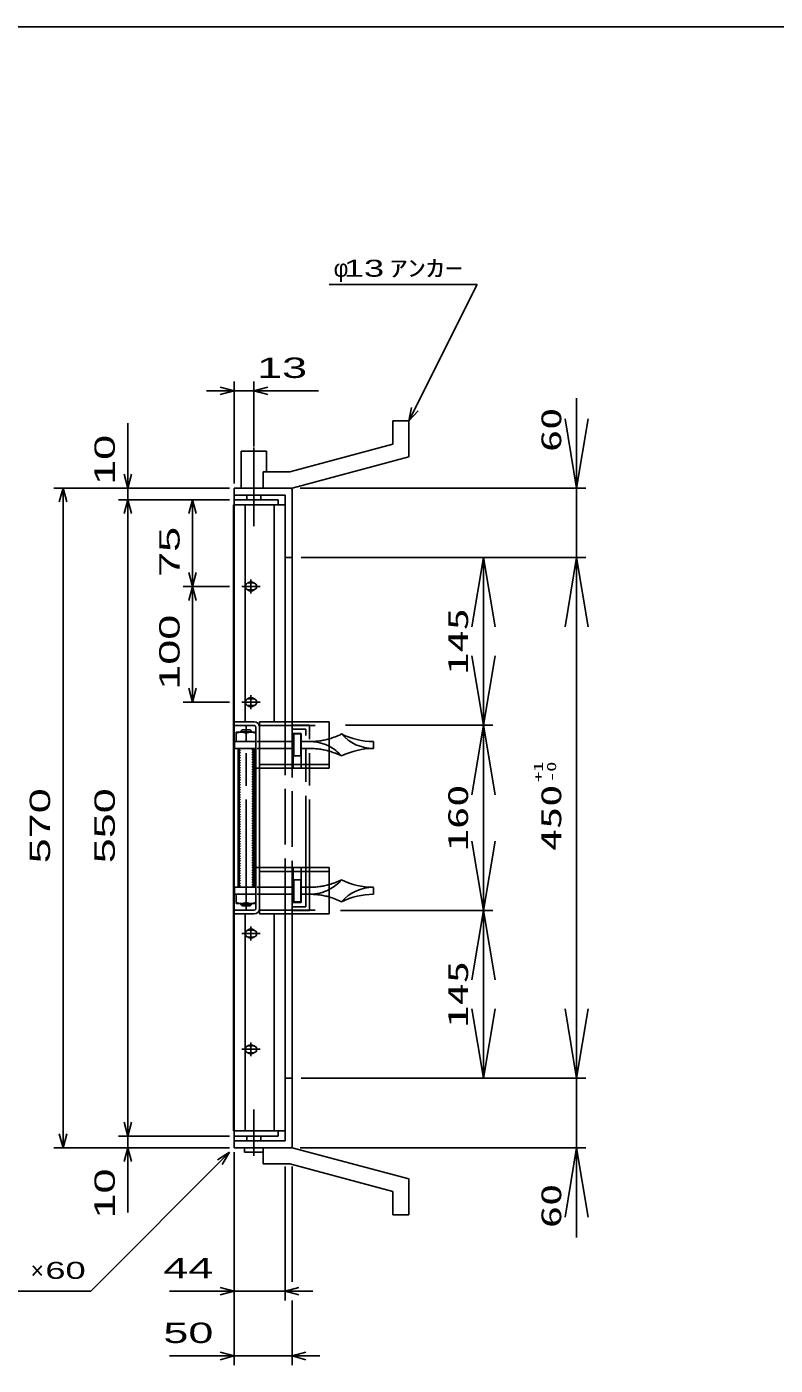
# Model space of a CAD drawing. Units: millimetres, scale not verified. Extents: x -1456 to 1389, y -1026 to 839.
# Drawn here: x -180 to 468, y -318 to 839 of the extents above; entities that cross this region are included whole.
import ezdxf
from ezdxf.enums import TextEntityAlignment as Align

# ---------------------------------------------------------------- set-up
doc = ezdxf.new("R2010")
doc.units = ezdxf.units.MM
doc.header["$LTSCALE"] = 8
for name, pattern in [('CHAIN', [18.5, 12, -1.5, 3.5, -1.5]), ('CHAIN_DOUBLE_DASH', [23.5, 12, -1.5, 3.5, -1.5, 3.5, -1.5]), ('DASHED', [7.5, 6, -1.5]), ('LONG_DASHED_DOTTED', [15.25, 12, -1.5, 0.25, -1.5])]:
    doc.linetypes.add(name, pattern=pattern)
for name, color, linetype, lineweight in [('0_2', 150, 'Continuous', 25), ('16', 3, 'Continuous', 25), ('17', 2, 'Continuous', 25), ('19', 6, 'Continuous', 25), ('22', 4, 'Continuous', 25)]:
    doc.layers.add(name, color=color, linetype=linetype, lineweight=lineweight)
doc.styles.add('ベクトル', font='')
doc.styles.add('ＭＳ ゴシック', font='')
doc.styles.get('ベクトル').set_extended_font_data('ベクトル')
doc.styles.get('ＭＳ ゴシック').set_extended_font_data('MS Gothic')

# ---------------------------------------------------------------- blocks, each defined once
blk = doc.blocks.new('open_arrow')
at = {"color": 0, "linetype": 'Continuous', "lineweight": -2}
blk.add_lwpolyline([(7.5, 1.25), (0, 0), (7.5, -1.25)], dxfattribs=at)

msp = doc.modelspace()

# ---------------------------------------------------------------- hatches: boundary and pattern name
at = {"layer": '17', "lineweight": 13}
h = msp.add_hatch(dxfattribs=at)
h.set_pattern_fill('USER', style=0, pattern_type=2)
h.set_pattern_definition([(135, (-122.154, 465.445), (-1.06066, -1.06066), [])])
h.paths.add_polyline_path([(3.086, 95.127), (3.086, 215.127), (5.086, 215.127), (5.086, 95.127)])
h = msp.add_hatch(dxfattribs=at)
h.set_pattern_fill('USER', style=0, pattern_type=2)
h.set_pattern_definition([(135, (-115.154, 465.445), (-1.06066, -1.06066), [])])
h.paths.add_polyline_path([(15.086, 95.127), (15.086, 215.127), (17.086, 215.127), (17.086, 95.127)])

# ---------------------------------------------------------------- linework, layer by layer
at = {"layer": '0_2'}
msp.add_line((-1379.2, 838.8), (1388.8, 838.8), dxfattribs=at)
at = {"layer": '16'}
for p, q in [((37.786, 430.127), (-0.214, 430.127)), ((-0.214, 430.127), (-0.214, 425.627)), ((37.786, 425.627), (37.786, 430.127)), ((-0.914, -115.373), (-0.914, 425.627)), ((-0.914, 425.627), (-0.214, 425.627)), ((-0.214, 425.627), (37.786, 425.627)), ((-0.214, 425.627), (-0.214, -115.373)), ((43.786, 425.627), (-0.214, 425.627)), ((9.286, 425.627), (9.286, 238.127)), ((34.286, 238.127), (34.286, 425.627)), ((43.786, 238.127), (43.786, 425.627)), ((14.286, 361.127), (14.286, 349.127)), ((6.286, 355.127), (22.286, 355.127)), ((16.286, 358.127), (12.286, 358.127)), ((12.286, 352.127), (16.286, 352.127)), ((6.286, 255.127), (22.286, 255.127)), ((16.286, 258.127), (12.286, 258.127)), ((14.286, 261.127), (14.286, 249.127)), ((12.286, 252.127), (16.286, 252.127)), ((9.286, 72.127), (9.286, -115.373)), ((34.286, -115.373), (34.286, 72.127)), ((43.786, -115.373), (43.786, 72.127)), ((16.286, 58.127), (12.286, 58.127)), ((14.286, 61.127), (14.286, 49.127)), ((6.286, 55.127), (22.286, 55.127)), ((12.286, 52.127), (16.286, 52.127)), ((6.286, -44.873), (22.286, -44.873)), ((16.286, -41.873), (12.286, -41.873)), ((14.286, -38.873), (14.286, -50.873)), ((12.286, -47.873), (16.286, -47.873)), ((-0.214, -115.373), (-0.914, -115.373)), ((-0.214, -115.373), (37.786, -115.373)), ((-0.214, -119.873), (-0.214, -115.373)), ((-0.214, -115.373), (43.786, -115.373)), ((37.786, -115.373), (37.786, -119.873)), ((37.786, -119.873), (-0.214, -119.873))]:
    msp.add_line(p, q, dxfattribs=at)
for centre, radius, start, end in [((14.286, 355.127), 4, 46.6, 133.4), ((12.286, 355.127), 3, 90, 270), ((14.286, 355.127), 4, 226.6, 313.4), ((16.286, 355.127), 3, 270, 90), ((12.286, 255.127), 3, 90, 270), ((14.286, 255.127), 4, 46.6, 133.4), ((16.286, 255.127), 3, 270, 90), ((14.286, 255.127), 4, 226.6, 313.4), ((12.286, 55.127), 3, 90, 270), ((14.286, 55.127), 4, 46.6, 133.4), ((16.286, 55.127), 3, 270, 90), ((14.286, 55.127), 4, 226.6, 313.4), ((12.286, -44.873), 3, 90, 270), ((14.286, -44.873), 4, 46.6, 133.4), ((16.286, -44.873), 3, 270, 90), ((14.286, -44.873), 4, 226.6, 313.4)]:
    msp.add_arc(centre, radius, start, end, dxfattribs=at)
at = {"layer": '17', "color": 3}
for p, q in [((16.986, 238.127), (-0.214, 238.127)), ((-0.214, 234.927), (-0.214, 238.127)), ((16.986, 234.927), (-0.214, 234.927)), ((18.586, 76.927), (18.586, 233.327)), ((21.786, 238.127), (21.786, 198.127)), ((21.786, 238.127), (81.786, 238.127)), ((21.786, 76.927), (21.786, 233.327)), ((81.786, 238.127), (81.786, 198.127)), ((50.786, 228.127), (57.786, 228.127)), ((50.786, 198.127), (50.786, 228.127)), ((57.786, 198.127), (57.786, 228.127)), ((21.786, 198.127), (18.586, 198.127)), ((81.786, 198.127), (21.786, 198.127)), ((50.786, 201.327), (57.786, 201.327)), ((18.586, 112.127), (21.786, 112.127)), ((21.786, 72.127), (21.786, 112.127)), ((81.786, 112.127), (21.786, 112.127)), ((50.786, 112.127), (50.786, 82.127)), ((50.786, 108.927), (57.786, 108.927)), ((57.786, 112.127), (57.786, 82.127)), ((81.786, 72.127), (81.786, 112.127)), ((50.786, 82.127), (57.786, 82.127)), ((16.986, 75.327), (-0.214, 75.327)), ((-0.214, 75.327), (-0.214, 72.127)), ((16.986, 72.127), (-0.214, 72.127)), ((21.786, 72.127), (81.786, 72.127))]:
    msp.add_line(p, q, dxfattribs=at)
at = {"layer": '17', "color": 33, "linetype": 'CHAIN'}
msp.add_line((10.086, 74.973), (10.086, 234.38), dxfattribs=at)
at = {"layer": '17', "color": 3, "linetype": 'DASHED'}
for p, q in [((21.786, 234.927), (81.786, 234.927)), ((50.786, 201.327), (21.786, 201.327)), ((81.786, 201.327), (57.786, 201.327)), ((50.786, 108.927), (21.786, 108.927)), ((81.786, 108.927), (57.786, 108.927)), ((21.786, 75.327), (81.786, 75.327))]:
    msp.add_line(p, q, dxfattribs=at)
at = {"layer": '17', "color": 171, "linetype": 'DASHED'}
for p, q in [((43.786, 72.127), (43.786, 238.127)), ((49.786, 238.127), (49.786, 72.127))]:
    msp.add_line(p, q, dxfattribs=at)
at = {"layer": '17'}
for p, q in [((0.086, 221.127), (0.086, 215.127)), ((0.086, 221.127), (18.586, 221.127)), ((18.586, 229.127), (1.586, 229.127)), ((1.586, 229.127), (1.586, 221.127)), ((1.586, 221.127), (18.586, 221.127)), ((5.086, 229.627), (6.586, 231.127)), ((5.086, 229.127), (5.086, 229.627)), ((5.086, 229.627), (15.086, 229.627)), ((5.898, 229.127), (5.898, 230.439)), ((6.586, 231.127), (13.586, 231.127)), ((10.086, 221.127), (10.086, 228.232)), ((15.086, 229.627), (13.586, 231.127)), ((14.274, 229.127), (14.274, 230.439)), ((15.086, 229.127), (15.086, 229.627)), ((18.586, 221.127), (18.586, 229.127)), ((51.286, 208.627), (51.286, 227.627)), ((51.286, 227.627), (57.286, 227.627)), ((57.286, 227.627), (57.286, 208.627)), ((120.086, 215.187), (120.086, 221.127)), ((0.086, 215.127), (18.586, 215.127)), ((4.086, 95.127), (4.086, 215.127)), ((16.086, 215.127), (16.086, 95.127)), ((57.286, 208.627), (51.286, 208.627)), ((0.086, 89.127), (0.086, 95.127)), ((0.086, 95.127), (18.586, 95.127)), ((57.286, 101.627), (51.286, 101.627)), ((51.286, 101.627), (51.286, 82.627)), ((57.286, 82.627), (57.286, 101.627)), ((120.086, 95.067), (120.086, 89.127)), ((0.086, 89.127), (18.586, 89.127)), ((1.586, 81.127), (1.586, 89.127)), ((1.586, 89.127), (18.586, 89.127)), ((18.586, 81.127), (1.586, 81.127)), ((5.086, 81.127), (5.086, 80.627)), ((5.898, 81.127), (5.898, 79.815)), ((10.086, 89.127), (10.086, 82.022)), ((14.274, 81.127), (14.274, 79.815)), ((15.086, 81.127), (15.086, 80.627)), ((18.586, 89.127), (18.586, 81.127)), ((51.286, 82.627), (57.286, 82.627)), ((5.086, 80.627), (15.086, 80.627)), ((5.086, 80.627), (6.586, 79.127)), ((6.586, 79.127), (13.586, 79.127)), ((15.086, 80.627), (13.586, 79.127))]:
    msp.add_line(p, q, dxfattribs=at)
at = {"layer": '17', "linetype": 'DASHED'}
for p, q in [((19.671, 221.127), (51.286, 221.127)), ((57.286, 221.127), (65.086, 221.127)), ((19.671, 215.127), (51.286, 215.127)), ((57.286, 215.127), (65.086, 215.127)), ((19.671, 95.127), (51.286, 95.127)), ((57.286, 95.127), (65.086, 95.127)), ((19.671, 89.127), (51.286, 89.127)), ((57.286, 89.127), (65.086, 89.127))]:
    msp.add_line(p, q, dxfattribs=at)
at = {"layer": '17', "color": 7}
for p, q in [((3.086, 95.127), (3.086, 215.127)), ((17.086, 215.127), (17.086, 95.127))]:
    msp.add_line(p, q, dxfattribs=at)
at = {"layer": '17', "color": 3}
for centre, radius, start, end in [((16.986, 233.327), 4.8, 0, 90), ((16.986, 233.327), 1.6, 0, 90), ((16.986, 76.927), 4.8, 270, 0), ((16.986, 76.927), 1.6, 270, 0)]:
    msp.add_arc(centre, radius, start, end, dxfattribs=at)
at = {"layer": '17'}
for centre, radius, start, end in [((5.836, 218.682), 10.453, 66.00934, 113.99066), ((14.336, 218.682), 10.453, 66.00934, 113.99066), ((65.086, 282.55), 61.423, 285.77645, 296.59714), ((120.086, 251.627), 36.5, 221.11209, 270), ((120.086, 282.55), 61.423, 243.40286, 270), ((65.086, 184.627), 36.5, 41.11209, 62.77189), ((65.086, 153.704), 61.423, 63.40286, 74.22355), ((120.086, 153.704), 61.423, 90, 116.59714), ((65.086, 125.627), 36.5, 297.22811, 318.88791), ((65.086, 156.55), 61.423, 285.77645, 296.59714), ((120.086, 156.55), 61.423, 243.40286, 270), ((120.086, 58.627), 36.5, 90, 138.88791), ((5.836, 91.572), 10.453, 246.00934, 293.99066), ((14.336, 91.572), 10.453, 246.00934, 293.99066), ((65.086, 27.704), 61.423, 63.40286, 74.22355), ((120.086, 27.704), 61.423, 90, 116.59714)]:
    msp.add_arc(centre, radius, start, end, dxfattribs=at)
at = {"layer": '17', "linetype": 'DASHED'}
for centre, radius, start, end in [((65.086, 282.55), 61.423, 270, 285.77645), ((65.086, 184.627), 36.5, 62.77189, 90), ((65.086, 153.704), 61.423, 74.22355, 90), ((65.086, 156.55), 61.423, 270, 285.77645), ((65.086, 125.627), 36.5, 270, 297.22811), ((65.086, 27.704), 61.423, 74.22355, 90)]:
    msp.add_arc(centre, radius, start, end, dxfattribs=at)
at = {"layer": '19'}
for p, q in [((136.786, 498.127), (150.786, 498.127)), ((136.786, 478.127), (136.786, 498.127)), ((150.786, 467.127), (150.786, 498.127)), ((136.786, 478.127), (47.786, 454.127)), ((5.786, 440.127), (5.786, 472.127)), ((5.786, 472.127), (27.786, 472.127)), ((27.786, 454.127), (27.786, 472.127)), ((49.786, 440.127), (150.786, 467.127)), ((24.786, 454.127), (47.786, 454.127)), ((24.786, 440.127), (24.786, 454.127)), ((-0.214, 430.127), (-0.214, 440.127)), ((-0.214, 440.127), (48.786, 440.127)), ((24.786, 440.127), (49.786, 440.127)), ((48.786, 440.127), (49.786, 439.127)), ((43.786, 434.127), (-0.214, 434.127)), ((10.786, 430.127), (10.786, 434.127)), ((22.786, 434.127), (22.786, 430.127)), ((43.786, 238.127), (43.786, 434.127)), ((49.786, 439.127), (49.786, 238.127)), ((49.786, 380.127), (43.786, 380.127)), ((43.786, -123.873), (43.786, 72.127)), ((49.786, 72.127), (49.786, -128.873)), ((49.786, -69.873), (43.786, -69.873)), ((-0.214, -129.873), (-0.214, -119.873)), ((-0.214, -123.873), (43.786, -123.873)), ((10.786, -119.873), (10.786, -123.873)), ((22.786, -123.873), (22.786, -119.873)), ((48.786, -129.873), (-0.214, -129.873)), ((8.786, -133.873), (8.786, -129.873)), ((8.786, -133.873), (24.786, -133.873)), ((24.786, -129.873), (49.786, -129.873)), ((24.786, -143.873), (24.786, -129.873)), ((24.786, -133.873), (24.786, -129.873)), ((49.786, -128.873), (48.786, -129.873)), ((150.786, -156.873), (49.786, -129.873)), ((24.786, -143.873), (47.786, -143.873)), ((136.786, -167.873), (47.786, -143.873)), ((150.786, -187.873), (150.786, -156.873)), ((136.786, -187.873), (136.786, -167.873)), ((136.786, -187.873), (150.786, -187.873))]:
    msp.add_line(p, q, dxfattribs=at)
at = {"layer": '19', "linetype": 'LONG_DASHED_DOTTED'}
for p, q in [((16.786, 475.127), (16.786, 407.127)), ((16.786, -136.873), (16.786, -96.873))]:
    msp.add_line(p, q, dxfattribs=at)
at = {"layer": '19', "linetype": 'CHAIN_DOUBLE_DASH'}
for p, q in [((64.786, 235.127), (49.786, 235.127)), ((61.586, 231.927), (49.786, 231.927)), ((61.586, 78.327), (61.586, 231.927)), ((64.786, 75.127), (64.786, 235.127)), ((49.786, 78.327), (61.586, 78.327)), ((49.786, 75.127), (64.786, 75.127))]:
    msp.add_line(p, q, dxfattribs=at)
at = {"layer": '22'}
for p, q in [((81.786, 616.127), (209.786, 616.127)), ((150.786, 498.127), (209.786, 616.127)), ((-0.214, 444.127), (-0.214, 532.127)), ((16.786, 476.123), (16.786, 532.127)), ((-24.214, 524.127), (-0.214, 524.127)), ((-0.214, 524.127), (-12.214, 527.327)), ((-12.214, 520.927), (-0.214, 524.127)), ((-0.214, 524.127), (16.786, 524.127)), ((16.786, 524.127), (28.786, 527.327)), ((28.786, 520.927), (16.786, 524.127)), ((16.786, 524.127), (72.786, 524.127)), ((150.786, 498.127), (153.186, 509.807)), ((295.8, 380.127), (295.8, 517.709)), ((150.786, 498.127), (158.786, 506.927)), ((-92.214, 440.127), (-92.214, 496.127)), ((-92.214, 440.127), (-95.414, 452.127)), ((-89.014, 452.127), (-92.214, 440.127)), ((-156.214, 440.127), (-4.214, 440.127)), ((-151.414, 428.127), (-148.214, 440.127)), ((-145.014, 428.127), (-148.214, 440.127)), ((-148.214, -129.873), (-148.214, 440.127)), ((-4.214, 440.127), (-100.214, 440.127)), ((-92.214, 440.127), (-92.214, 430.127)), ((56.786, 440.127), (303.8, 440.127)), ((-100.214, 430.127), (-4.214, 430.127)), ((-95.414, 418.127), (-92.214, 430.127)), ((-89.014, 418.127), (-92.214, 430.127)), ((-92.214, -119.873), (-92.214, 430.127)), ((-4.214, 430.127), (-44.214, 430.127)), ((-36.214, 430.127), (-39.414, 418.127)), ((-33.014, 418.127), (-36.214, 430.127)), ((-36.214, 430.127), (-36.214, 355.127)), ((57.786, 380.127), (223.268, 380.127)), ((65.786, 380.127), (303.8, 380.127)), ((65.786, 380.127), (303.8, 380.127)), ((215.268, 235.127), (215.268, 380.127)), ((295.8, -69.873), (295.8, 380.127)), ((-36.214, 355.127), (-39.414, 367.127)), ((-33.014, 367.127), (-36.214, 355.127)), ((-44.214, 355.127), (-4.214, 355.127)), ((-36.214, 355.127), (-39.414, 343.127)), ((-33.014, 343.127), (-36.214, 355.127)), ((-36.214, 355.127), (-36.214, 255.127)), ((-36.214, 255.127), (-39.414, 267.127)), ((-33.014, 267.127), (-36.214, 255.127)), ((-44.214, 255.127), (-4.214, 255.127)), ((96.11, 235.127), (223.268, 235.127)), ((96.11, 235.127), (223.268, 235.127)), ((215.268, 75.127), (215.268, 235.127)), ((91.812, 75.127), (223.268, 75.127)), ((91.812, 75.127), (223.268, 75.127)), ((215.268, -69.873), (215.268, 75.127)), ((57.786, -69.873), (223.268, -69.873)), ((65.786, -69.873), (303.8, -69.873)), ((65.786, -69.873), (303.8, -69.873)), ((295.8, -207.455), (295.8, -69.873)), ((-92.214, -119.873), (-95.414, -107.873)), ((-92.214, -119.873), (-89.014, -107.873)), ((-148.214, -129.873), (-151.414, -117.873)), ((-148.214, -129.873), (-145.014, -117.873)), ((-100.214, -119.873), (-4.214, -119.873)), ((-92.214, -129.873), (-92.214, -119.873)), ((-156.214, -129.873), (-4.214, -129.873)), ((-124.214, -253.873), (-4.214, -133.873)), ((-100.214, -129.873), (-4.214, -129.873)), ((-95.414, -141.873), (-92.214, -129.873)), ((-89.014, -141.873), (-92.214, -129.873)), ((-92.214, -185.873), (-92.214, -129.873)), ((-14.614, -140.273), (-4.214, -133.873)), ((-10.614, -144.273), (-4.214, -133.873)), ((-0.214, -261.873), (-0.214, -133.873)), ((-0.214, -317.873), (-0.214, -133.873)), ((56.786, -129.873), (303.8, -129.873)), ((43.786, -261.873), (43.786, -146.077)), ((49.786, -245.873), (49.786, -146.077)), ((-284.214, -253.873), (-124.214, -253.873)), ((-56.214, -253.873), (-0.214, -253.873)), ((-0.214, -253.873), (-12.214, -250.673)), ((-12.214, -257.073), (-0.214, -253.873)), ((-0.214, -253.873), (43.786, -253.873)), ((43.786, -253.873), (55.786, -250.673)), ((55.786, -257.073), (43.786, -253.873)), ((43.786, -253.873), (67.786, -253.873)), ((49.786, -317.873), (49.786, -261.873)), ((-56.214, -309.873), (-0.214, -309.873)), ((-0.214, -309.873), (-12.214, -306.673)), ((-12.214, -313.073), (-0.214, -309.873)), ((-0.214, -309.873), (49.786, -309.873)), ((49.786, -309.873), (61.786, -306.673)), ((61.786, -313.073), (49.786, -309.873)), ((49.786, -309.873), (73.786, -309.873))]:
    msp.add_line(p, q, dxfattribs=at)

# ---------------------------------------------------------------- block references
at = {"layer": '22', "xscale": 8, "yscale": 8}
for p, rotation in [((295.8, 440.127), 90), ((215.268, 380.127), 270), ((295.8, 380.127), 270), ((215.268, 235.127), 90), ((215.268, 235.127), 270), ((215.268, 75.127), 90), ((215.268, 75.127), 270), ((215.268, -69.873), 90), ((295.8, -69.873), 90), ((295.8, -129.873), 270)]:
    msp.add_blockref('open_arrow', p, dxfattribs=dict(at, rotation=rotation))

# ---------------------------------------------------------------- texts
at = {"layer": '22', "color": 2, "style": 'ベクトル'}
for s, height, width, p in [(' 13 ', 14.66, 1.6, (85.786, 630.127)), ('ｱﾝｶｰ', 14.66, 1.6, (133.786, 630.127)), (' 13 ', 17.6, 1.65, (8.786, 544.127)), (' 60 ', 14.66, 1.6, (-172.214, -235.873)), (' 44 ', 17.6, 1.65, (-72.214, -233.873)), (' 50 ', 17.6, 1.65, (-72.214, -289.873))]:
    msp.add_text(s, height=height, dxfattribs=dict(at, width=width)).set_placement(p, align=Align.MIDDLE_LEFT)
for s, p in [('φ', (85.786, 630.127)), ('×', (-176.214, -235.873))]:
    msp.add_text(s, height=14.66, dxfattribs=at).set_placement(p, align=Align.MIDDLE_LEFT)
at = {"layer": '22', "style": 'ＭＳ ゴシック', "width": 1.6}
msp.add_text('60', height=17.6, rotation=90, dxfattribs=at).set_placement((287.8, 471.309), align=Align.BOTTOM_LEFT)
at = {"layer": '22', "color": 2, "style": 'ベクトル', "width": 1.65}
for s, p in [(' 10 ', (-112.214, 432.127)), (' 75 ', (-56.214, 352.627)), (' 100 ', (-56.214, 255.127)), (' 570 ', (-168.214, 105.127)), (' 550 ', (-112.214, 105.127)), (' 10 ', (-112.214, -201.873))]:
    msp.add_text(s, height=17.6, rotation=90, dxfattribs=at).set_placement(p, align=Align.MIDDLE_LEFT)
at = {"layer": '22', "style": 'ＭＳ ゴシック', "width": 1.6}
for s, p in [('145', (207.268, 307.627)), ('160', (207.268, 155.127)), ('450', (287.8, 155.127)), ('145', (207.268, 2.627))]:
    msp.add_text(s, height=17.6, rotation=90, dxfattribs=at).set_placement(p, align=Align.BOTTOM_CENTER)
at = {"layer": '22', "color": 2, "style": 'ＭＳ ゴシック', "width": 1.6}
for s, p in [('+1', (262.807, 194.97)), ('-0', (274.073, 194.97))]:
    msp.add_text(s, height=8.065, rotation=90, dxfattribs=at).set_placement(p, align=Align.MIDDLE_CENTER)
at = {"layer": '22', "style": 'ＭＳ ゴシック', "width": 1.6}
msp.add_text('60', height=17.6, rotation=90, dxfattribs=at).set_placement((287.8, -161.055), align=Align.BOTTOM_RIGHT)

doc.saveas('drawing.dxf')
